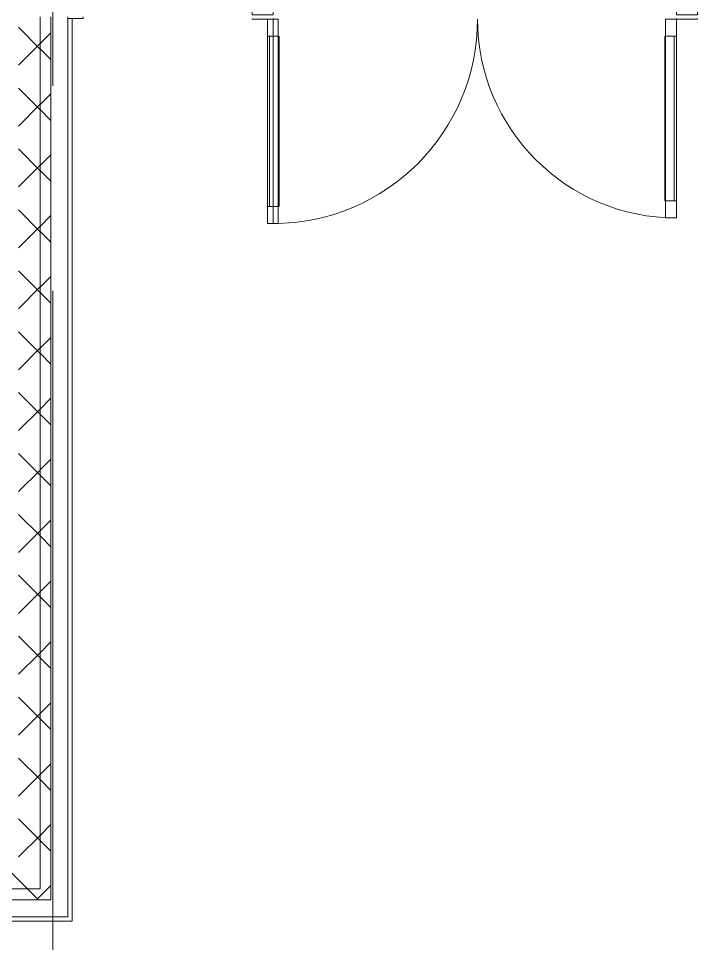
# Model space of a CAD drawing. Header units: millimetres. Extents: x -249154 to 415037, y -45458 to 354837.
# Drawn here: x 84765 to 87920, y 82383 to 86679 of the extents above; entities that cross this region are included whole.
import ezdxf

# ---------------------------------------------------------------- set-up
doc = ezdxf.new("R2010")
doc.units = ezdxf.units.MM
doc.linetypes.add('Осевая', pattern=[6350, 1270, -952.5, 3175, -952.5])
for name, color, linetype, lineweight in [('A-DETL-GENF', 7, 'Continuous', 9), ('A-WALL', 7, 'Continuous', 5), ('Оси', 7, 'Continuous', 9), ('Оси-2', 7, 'Осевая', 9)]:
    doc.layers.add(name, color=color, linetype=linetype, lineweight=lineweight)
doc.layers.add('A-DOOR-1', color=7, linetype='Continuous', lineweight=5, true_color=0xc0c0c0)
doc.layers.add('A-WALL-FNSH-1', color=9, linetype='Continuous', lineweight=5, true_color=0x808080)
pattern_1 = [(45, (0, 0), (-141.42136, 141.42136), []), (135, (0, 0), (-141.42136, -141.42136), [])]

# ---------------------------------------------------------------- blocks, each defined once
blk = doc.blocks.new('Дверь_Витражная_СКБ_2Ст - ВВ-17-31911620-Объем проектирования 1 этажа')
at = {"layer": 'A-DETL-GENF'}
for p, q in [((-1035, -20), (-1035, -17)), ((-1035, -17), (-1035, -20)), ((-937, -20), (-1035, -20)), ((-1035, -20), (-937, -20)), ((-913, -20), (-963, -20)), ((-963, -970), (-963, -20)), ((-913, -20), (-963, -20)), ((-963, -20), (-963, -970)), ((-937, -17), (-937, -20)), ((-937, -20), (-937, -17)), ((-913, -970), (-913, -20)), ((-913, -970), (-913, -20)), ((887, -20), (937, -20)), ((887, -944), (887, -20)), ((887, -20), (887, -944)), ((937, -20), (887, -20)), ((937, -17), (937, -20)), ((937, -17), (937, -20)), ((937, -944), (937, -20)), ((937, -944), (937, -20)), ((937, -20), (1035, -20)), ((937, -20), (1035, -20)), ((1035, -20), (1035, -17)), ((1035, -20), (1035, -17)), ((-963, -100), (-913, -100)), ((-953, -890), (-953, -100)), ((-909, -890), (-909, -100)), ((883, -864), (883, -100)), ((937, -100), (887, -100)), ((927, -864), (927, -100)), ((-963, -890), (-913, -890)), ((937, -864), (887, -864)), ((937, -944), (887, -944)), ((887, -944), (937, -944)), ((-963, -970), (-913, -970)), ((-963, -970), (-913, -970))]:
    blk.add_line(p, q, dxfattribs=at)
at = {"layer": 'A-DOOR-1'}
for p, q in [((-1035, 40), (-937, 40)), ((-1035, 0), (-1035, 40)), ((-937, 40), (-937, 0)), ((937, 40), (1035, 40)), ((937, 0), (937, 40)), ((1035, 40), (1035, 0)), ((-937, 0), (-1035, 0)), ((-937, -970), (-937, -20)), ((1035, 0), (937, 0)), ((937, -944), (937, -20))]:
    blk.add_line(p, q, dxfattribs=at)
for centre, radius, start, end in [((-937, -20), 950, 270, 0), ((937, -20), 924, 180, 270)]:
    blk.add_arc(centre, radius, start, end, dxfattribs=at)
blk = doc.blocks.new('1floor')
at = {"layer": 'A-WALL'}
h = blk.add_hatch(dxfattribs=at)
h.set_pattern_fill('FP_24', color=256, style=0, pattern_type=2)
h.set_pattern_definition(pattern_1)
h.paths.add_polyline_path([(84700, 3550), (84800, 3550), (84799.9, 7500), (84700, 7500), (84700, 4050)])
h = blk.add_hatch(dxfattribs=at)
h.set_pattern_fill('FP_24', color=256, style=0, pattern_type=2)
h.set_pattern_definition(pattern_1)
h.paths.add_polyline_path([(84800, 3450), (84850, 3450), (84850, 7500), (84800, 7500), (84800, 3550)])
h = blk.add_hatch(dxfattribs=at)
h.set_pattern_fill('FP_24', color=256, style=0, pattern_type=2)
h.set_pattern_definition(pattern_1)
h.paths.add_polyline_path([(84697.5, 3450), (84800, 3450), (84800, 3550), (84100, 3550), (84100, 3450), (84590, 3450)])
h.paths.add_polyline_path([(80350, 3450), (82000, 3450), (82000, 3550), (80080.5, 3550), (80080.5, 3450), (80136.7, 3450)])
h.paths.add_polyline_path([(79100.5, 3450), (79180.5, 3450), (79180.5, 3550), (77980, 3550), (77980, 3450), (79000.5, 3450)])
h.paths.add_polyline_path([(75880, 3450), (77080, 3450), (77080, 3550), (75858, 3550), (75858, 3450)])
h = blk.add_hatch(dxfattribs=at)
h.set_pattern_fill('FP_24', color=256, style=0, pattern_type=2)
h.set_pattern_definition(pattern_1)
h.paths.add_polyline_path([(84696.2, 3400), (84850, 3400), (84850, 3450), (84100, 3450), (84100, 3400), (84590, 3400)])
h.paths.add_polyline_path([(82000, 3400), (82000, 3450), (80080.5, 3450), (80080.5, 3400), (81730, 3400)])
h.paths.add_polyline_path([(79180.5, 3400), (79180.5, 3450), (77980, 3450), (77980, 3400), (79105.1, 3400)])
h.paths.add_polyline_path([(77080, 3400), (77080, 3450), (75858, 3450), (75858, 3400), (77042.1, 3400)])
for p, q in [((84800, 3450), (84800, 7500)), ((84850, 3400), (84850, 7500)), ((84930, 3320), (84930, 7500)), ((84950, 7492), (84930, 7492)), ((84100, 3450), (84800, 3450)), ((84100, 3400), (84850, 3400)), ((84100, 3320), (84930, 3320))]:
    blk.add_line(p, q, dxfattribs=at)
at = {"layer": 'A-WALL-FNSH-1'}
for p, q in [((84950, 7492), (85000, 7492)), ((84950, 3300), (84950, 7492)), ((85000, 7492), (85000, 7500)), ((84100, 3300), (84950, 3300))]:
    blk.add_line(p, q, dxfattribs=at)
at = {"layer": 'Оси'}
blk.add_line((84860, -43), (84860, 4957), dxfattribs=at)
at = {"layer": 'Оси-2'}
blk.add_line((84860, 4957), (84860, 16915.1), dxfattribs=at)
at = {"layer": 'A-DOOR-1'}
blk.add_blockref('Дверь_Витражная_СКБ_2Ст - ВВ-17-31911620-Объем проектирования 1 этажа', (86820, 7510), dxfattribs=at)

msp = doc.modelspace()

# ---------------------------------------------------------------- block references
msp.add_blockref('1floor', (64.7, 79186.1))

doc.saveas('drawing.dxf')
